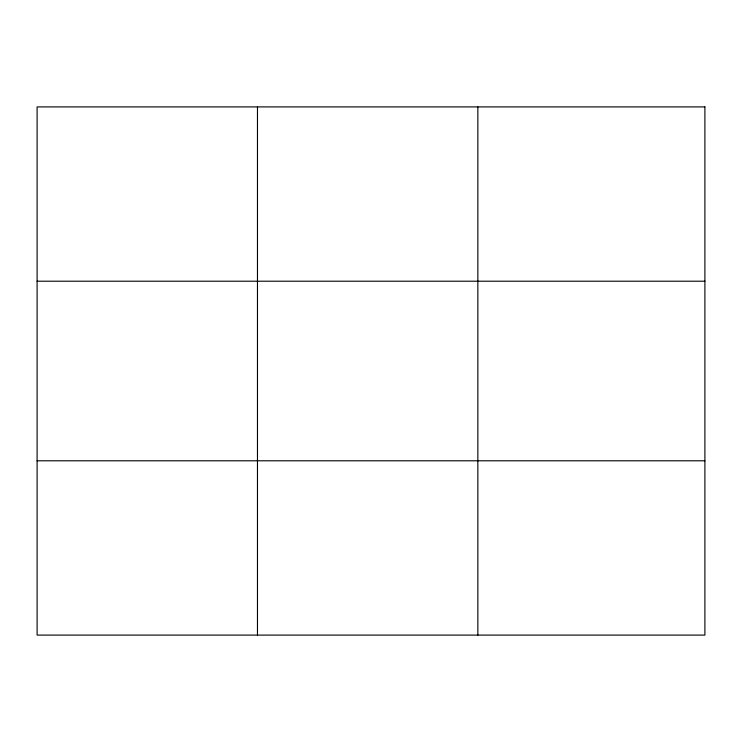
<?xml version="1.0" encoding="UTF-8"?>
<svg xmlns="http://www.w3.org/2000/svg" width="742" height="742" viewBox="0 0 742 742"><rect width="100%" height="100%" fill="white"/><g stroke="black" fill="none" stroke-linecap="round" stroke-linejoin="round"><path stroke-width="1.11" d="M257.474 635.096L257.474 106.904M477.848 635.096L477.848 106.904M37.1 281.209L704.9 281.209M37.1 460.791L704.9 460.791M704.9 106.904L704.9 635.096L37.1 635.096L37.1 106.904L704.9 106.904"/></g></svg>
